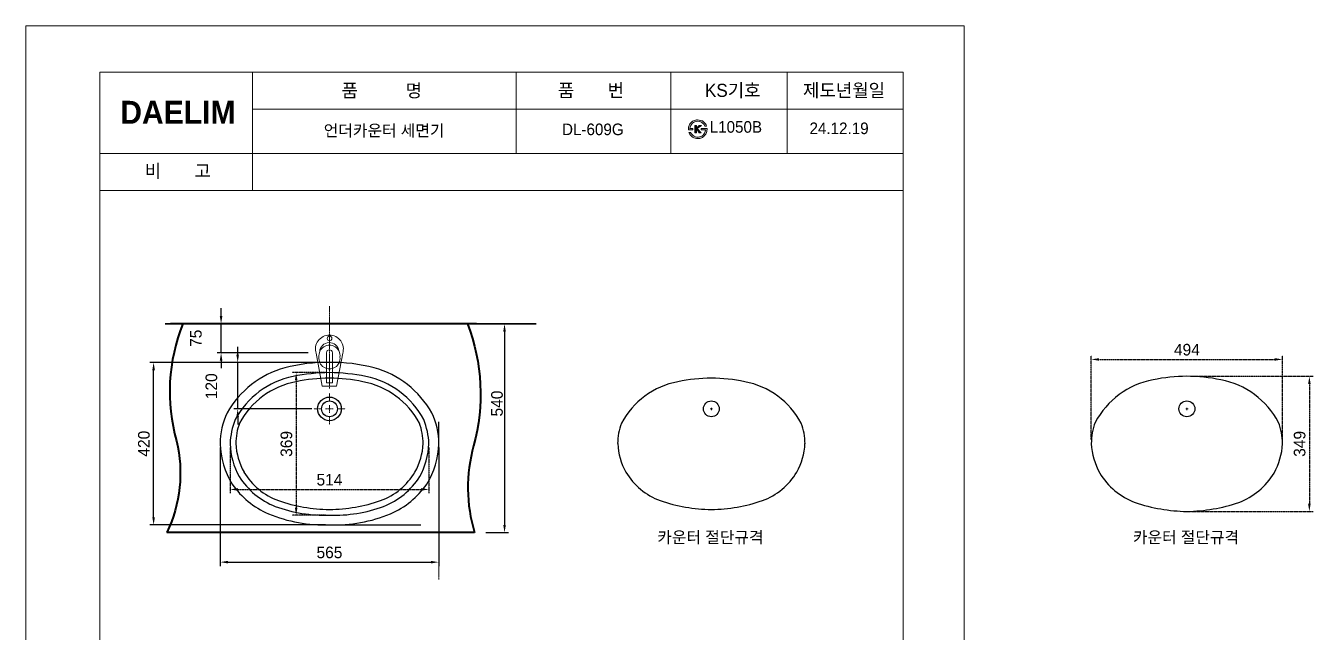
# Model space of a CAD drawing. Header units: millimetres. Extents: x 9033 to 25278, y 315 to 3859.
# Drawn here: x 9033 to 12361, y 2178 to 3746 of the extents above; entities that cross this region are included whole.
import ezdxf

# ---------------------------------------------------------------- set-up
doc = ezdxf.new("R2010")
doc.units = ezdxf.units.MM
doc.header["$LTSCALE"] = 0.1
doc.linetypes.add('AM_ISO02W050x2', pattern=[3.75, 3, -0.75])
doc.linetypes.add('CENTER', pattern=[50.8, 31.75, -6.35, 6.35, -6.35])
for name, color, linetype, lineweight in [('AM_6', 2, 'Continuous', 30), ('CEN', 1, 'CENTER', 5), ('DIM', 3, 'Continuous', 15), ('OUTLINE', 11, 'Continuous', 40), ('Y', 235, 'Continuous', 35), ('YA', 160, 'Continuous', 15)]:
    doc.layers.add(name, color=color, linetype=linetype, lineweight=lineweight)
doc.layers.add('LINE', color=7, linetype='Continuous')
doc.styles.add('h', font='', dxfattribs={"height": 30})
doc.styles.add('STYLE2', font='dutch.ttf', dxfattribs={"height": 25})
doc.styles.add('스타일1', font='txt.shx', dxfattribs={"bigfont": 'ghs.shx'})
doc.styles.get('h').set_extended_font_data('Haansoft Batang')
doc.dimstyles.new('AM_ISO$0', dxfattribs={"dimscale": 10, "dimtxt": 3.5, "dimasz": 2, "dimexe": 1, "dimexo": 1, "dimgap": 1, "dimtad": 1, "dimdec": 0, "dimdsep": 46, "dimtxsty": 'h', "dimcen": 0.5, "dimclrd": 256, "dimclre": 256, "dimclrt": 2, "dimadec": 0, "dimazin": 2, "dimtp": 0.1, "dimtm": 0.1, "dimtfac": 0.71, "dimtdec": 0, "dimtmove": 0, "dimatfit": 3, "dimfxl": 0, "dimlwd": -1, "dimlwe": -1, "dimarcsym": 0})
doc.dimstyles.new('SERIM', dxfattribs={"dimscale": 10, "dimtxt": 3, "dimasz": 2, "dimexe": 1, "dimexo": 1.5, "dimgap": 1, "dimtad": 1, "dimtoh": 1, "dimdec": 0, "dimdsep": 46, "dimtxsty": 'h', "dimcen": -0.3, "dimclrt": 2, "dimadec": 0, "dimazin": 0, "dimtfac": 1, "dimtdec": 0, "dimtmove": 1, "dimatfit": 3, "dimfxl": 0, "dimtolj": 1, "dimtzin": 0, "dimarcsym": 0})

# ---------------------------------------------------------------- blocks, each defined once
blk = doc.blocks.new('*D12')
at = {"layer": 'Defpoints', "color": 0}
for p in [(10238.6, 2975.1), (10207.7, 2435.1), (10270.6, 2435.1)]:
    blk.add_point(p, dxfattribs=at)
at = {"layer": 'DIM', "color": 0, "lineweight": -2}
for p, q in [((10270.6, 2955.1), (10270.6, 2455.1)), ((10222.7, 2435.1), (10280.6, 2435.1))]:
    blk.add_line(p, q, dxfattribs=at)
at = {"layer": 'DIM', "color": 0}
for points in [[(10267.3, 2955.1), (10274, 2955.1), (10270.6, 2975.1)], [(10267.3, 2455.1), (10274, 2455.1), (10270.6, 2435.1)]]:
    blk.add_solid(points, dxfattribs=at)
at = {"layer": 'DIM', "color": 0, "insert": (10251.2, 2768.9), "char_height": 30, "attachment_point": 5, "rotation": 90, "style": 'h'}
blk.add_mtext('\\A1;540', dxfattribs=at)
blk = doc.blocks.new('*D14')
at = {"layer": 'Defpoints', "color": 0}
for p in [(9538.1, 2975.1), (9818.2, 2975.1), (9778.2, 2900.1)]:
    blk.add_point(p, dxfattribs=at)
at = {"layer": 'DIM', "color": 0, "lineweight": -2}
for p, q in [((9538.1, 2995.1), (9538.1, 3015.1)), ((9538.1, 2900.1), (9538.1, 2975.1)), ((9763.2, 2900.1), (9528.1, 2900.1)), ((9538.1, 2880.1), (9538.1, 2860.1))]:
    blk.add_line(p, q, dxfattribs=at)
at = {"layer": 'DIM', "color": 0}
for points in [[(9534.8, 2995.1), (9541.5, 2995.1), (9538.1, 2975.1)], [(9534.8, 2880.1), (9541.5, 2880.1), (9538.1, 2900.1)]]:
    blk.add_solid(points, dxfattribs=at)
at = {"layer": 'DIM', "color": 0, "insert": (9473.1, 2937.6), "char_height": 30, "attachment_point": 5, "rotation": 90, "style": 'h'}
blk.add_mtext('\\A1;75', dxfattribs=at)
blk = doc.blocks.new('*D15')
at = {"layer": 'Defpoints', "color": 0}
for p in [(9581, 2875.1), (9729.4, 2875.1), (9787.7, 2755.1)]:
    blk.add_point(p, dxfattribs=at)
at = {"layer": 'DIM', "color": 0, "lineweight": -2}
for p, q in [((9581, 2895.1), (9581, 2915.1)), ((9714.4, 2875.1), (9571, 2875.1)), ((9581, 2755.1), (9581, 2875.1)), ((9772.7, 2755.1), (9571, 2755.1)), ((9581, 2735.1), (9581, 2715.1))]:
    blk.add_line(p, q, dxfattribs=at)
at = {"layer": 'DIM', "color": 0}
for points in [[(9577.6, 2895.1), (9584.3, 2895.1), (9581, 2875.1)], [(9577.6, 2735.1), (9584.3, 2735.1), (9581, 2755.1)]]:
    blk.add_solid(points, dxfattribs=at)
at = {"layer": 'DIM', "color": 0, "insert": (9513.1, 2813.6), "char_height": 30, "attachment_point": 5, "rotation": 90, "style": 'h'}
blk.add_mtext('\\A1;120', dxfattribs=at)
blk = doc.blocks.new('*D18')
for p, q in [((9808.2, 2875.1), (9353.7, 2875.1)), ((9363.7, 2475.1), (9363.7, 2855.1)), ((9808.2, 2455.1), (9353.7, 2455.1))]:
    blk.add_line(p, q)
for points in [[(9360.4, 2855.1), (9367.1, 2855.1), (9363.7, 2875.1)], [(9360.4, 2475.1), (9367.1, 2475.1), (9363.7, 2455.1)]]:
    blk.add_solid(points)
at = {"layer": 'Defpoints', "color": 0}
for p in [(9363.7, 2875.1), (9818.2, 2875.1), (9818.2, 2455.1)]:
    blk.add_point(p, dxfattribs=at)
at = {"color": 2, "insert": (9338.7, 2665.1), "char_height": 30, "attachment_point": 5, "rotation": 90, "style": 'h'}
blk.add_mtext('{\\C7;420}', dxfattribs=at)
blk = doc.blocks.new('*D19')
for p, q in [((9535.7, 2655.2), (9535.7, 2348.8)), ((10100.7, 2655.2), (10100.7, 2348.8)), ((9555.7, 2358.8), (10080.7, 2358.8))]:
    blk.add_line(p, q)
for points in [[(9555.7, 2362.1), (9555.7, 2355.5), (9535.7, 2358.8)], [(10080.7, 2362.1), (10080.7, 2355.5), (10100.7, 2358.8)]]:
    blk.add_solid(points)
at = {"layer": 'Defpoints', "color": 0}
for p in [(9535.7, 2665.2), (10100.7, 2665.2), (10100.7, 2358.8)]:
    blk.add_point(p, dxfattribs=at)
at = {"color": 2, "insert": (9818.2, 2383.8), "char_height": 30, "attachment_point": 5, "style": 'h'}
blk.add_mtext('{\\C0;565}', dxfattribs=at)
blk = doc.blocks.new('*D26')
at = {"linetype": 'AM_ISO02W050x2'}
for p, q in [((9561.4, 2655.1), (9561.4, 2536.8)), ((10075.1, 2655.1), (10075.1, 2536.8)), ((9581.4, 2546.8), (10055.1, 2546.8))]:
    blk.add_line(p, q, dxfattribs=at)
for points in [[(9581.4, 2550.2), (9581.4, 2543.5), (9561.4, 2546.8)], [(10055.1, 2550.2), (10055.1, 2543.5), (10075.1, 2546.8)]]:
    blk.add_solid(points, dxfattribs=at)
at = {"layer": 'Defpoints', "color": 0, "linetype": 'AM_ISO02W050x2'}
for p in [(9561.4, 2665.1), (10075.1, 2665.1), (10075.1, 2546.8)]:
    blk.add_point(p, dxfattribs=at)
at = {"color": 2, "linetype": 'AM_ISO02W050x2', "insert": (9818.2, 2571.8), "char_height": 30, "attachment_point": 5, "style": 'h'}
blk.add_mtext('514', dxfattribs=at)
blk = doc.blocks.new('*D27')
at = {"linetype": 'AM_ISO02W050x2'}
for p, q in [((9808.2, 2848.8), (9722.1, 2848.8)), ((9732.1, 2828.8), (9732.1, 2500.1)), ((9808.2, 2480.1), (9722.1, 2480.1))]:
    blk.add_line(p, q, dxfattribs=at)
for points in [[(9728.8, 2828.8), (9735.5, 2828.8), (9732.1, 2848.8)], [(9728.8, 2500.1), (9735.5, 2500.1), (9732.1, 2480.1)]]:
    blk.add_solid(points, dxfattribs=at)
at = {"layer": 'Defpoints', "color": 0, "linetype": 'AM_ISO02W050x2'}
for p in [(9818.2, 2848.8), (9732.1, 2480.1), (9818.2, 2480.1)]:
    blk.add_point(p, dxfattribs=at)
at = {"color": 2, "linetype": 'AM_ISO02W050x2', "insert": (9707.1, 2664.5), "char_height": 30, "attachment_point": 5, "rotation": 90, "style": 'h'}
blk.add_mtext('369', dxfattribs=at)
blk = doc.blocks.new('*D129')
at = {"linetype": 'AM_ISO02W050x2'}
for p, q in [((11787.1, 2675.1), (11787.1, 2893)), ((11807.1, 2883), (12261.2, 2883)), ((12281.2, 2675.1), (12281.2, 2893))]:
    blk.add_line(p, q, dxfattribs=at)
for points in [[(11807.1, 2886.3), (11807.1, 2879.6), (11787.1, 2883)], [(12261.2, 2886.3), (12261.2, 2879.6), (12281.2, 2883)]]:
    blk.add_solid(points, dxfattribs=at)
at = {"layer": 'Defpoints', "color": 0, "linetype": 'AM_ISO02W050x2'}
for p in [(12281.2, 2883), (11787.1, 2665.1), (12281.2, 2665.1)]:
    blk.add_point(p, dxfattribs=at)
at = {"color": 2, "linetype": 'AM_ISO02W050x2', "insert": (12034.1, 2908), "char_height": 30, "attachment_point": 5, "style": 'h'}
blk.add_mtext('{\\C7;494}', dxfattribs=at)
blk = doc.blocks.new('*D130')
at = {"linetype": 'AM_ISO02W050x2'}
for p, q in [((12043.8, 2839.3), (12360.6, 2839.3)), ((12350.6, 2819.3), (12350.6, 2509.9)), ((12044.1, 2489.9), (12360.6, 2489.9))]:
    blk.add_line(p, q, dxfattribs=at)
for points in [[(12347.3, 2819.3), (12354, 2819.3), (12350.6, 2839.3)], [(12347.3, 2509.9), (12354, 2509.9), (12350.6, 2489.9)]]:
    blk.add_solid(points, dxfattribs=at)
at = {"layer": 'Defpoints', "color": 0, "linetype": 'AM_ISO02W050x2'}
for p in [(12033.8, 2839.3), (12034.1, 2489.9), (12350.6, 2489.9)]:
    blk.add_point(p, dxfattribs=at)
at = {"color": 2, "linetype": 'AM_ISO02W050x2', "insert": (12325.6, 2664.6), "char_height": 30, "attachment_point": 5, "rotation": 90, "style": 'h'}
blk.add_mtext('{\\C7;349}', dxfattribs=at)

msp = doc.modelspace()

# ---------------------------------------------------------------- hatches: boundary and pattern name
at = {"layer": 'DIM'}
h = msp.add_hatch(color=0, dxfattribs=at)
h.dxf.hatch_style = 1
edge = h.paths.add_edge_path()
edge.add_spline(control_points=[(10756.1, 3493.6), (10759.8, 3496.9), (10764.4, 3498.6), (10770, 3498.6)], knot_values=[9, 9, 9, 9, 10, 10, 10, 10], degree=3, periodic=0)
edge.add_spline(control_points=[(10770, 3498.6), (10774.7, 3498.6), (10778.9, 3497.1), (10782.6, 3494.2)], knot_values=[8, 8, 8, 8, 9, 9, 9, 9], degree=3, periodic=0)
edge.add_spline(control_points=[(10782.6, 3494.2), (10785.5, 3491.9), (10787.4, 3489.3), (10788.4, 3486.4)], knot_values=[7, 7, 7, 7, 8, 8, 8, 8], degree=3, periodic=0)
edge.add_spline(control_points=[(10788.4, 3486.4), (10788.4, 3486.4), (10793, 3486.4), (10793, 3486.4)], knot_values=[6.00001, 6.00001, 6.00001, 6.00001, 7, 7, 7, 7], degree=3, periodic=0)
edge.add_spline(control_points=[(10793, 3486.4), (10791.2, 3490.9), (10788.6, 3494.5), (10785.2, 3497.2)], knot_values=[5, 5, 5, 5, 6, 6, 6, 6], degree=3, periodic=0)
edge.add_spline(control_points=[(10785.2, 3497.2), (10781, 3500.6), (10775.8, 3502.3), (10769.6, 3502.3)], knot_values=[4, 4, 4, 4, 5, 5, 5, 5], degree=3, periodic=0)
edge.add_spline(control_points=[(10769.6, 3502.3), (10765.6, 3502.3), (10762, 3501.5), (10758.8, 3500)], knot_values=[3, 3, 3, 3, 4, 4, 4, 4], degree=3, periodic=0)
edge.add_spline(control_points=[(10758.8, 3500), (10755.9, 3498.6), (10753.4, 3496.7), (10751.3, 3494.1)], knot_values=[2, 2, 2, 2, 3, 3, 3, 3], degree=3, periodic=0)
edge.add_spline(control_points=[(10751.3, 3494.1), (10749.3, 3491.7), (10747.8, 3489), (10746.9, 3485.9)], knot_values=[1, 1, 1, 1, 2, 2, 2, 2], degree=3, periodic=0)
edge.add_spline(control_points=[(10746.9, 3485.9), (10746, 3482.8), (10745.6, 3479.6), (10745.8, 3476.3)], knot_values=[0, 0, 0, 0, 1, 1, 1, 1], degree=3, periodic=0)
edge.add_spline(control_points=[(10745.8, 3476.3), (10745.8, 3476.3), (10745.8, 3476.3), (10745.8, 3476.3), (10745.8, 3476.3), (10757.7, 3476.3), (10757.7, 3476.3), (10757.7, 3476.3), (10757.7, 3479.8), (10757.7, 3479.8), (10757.7, 3479.8), (10749.9, 3479.8), (10749.9, 3479.8), (10750.2, 3485.5), (10752.3, 3490.1), (10756.1, 3493.6)], knot_values=[10, 10, 10, 10, 10.99996, 10.99996, 10.99996, 11.99996, 11.99996, 11.99996, 12.99996, 12.99996, 12.99996, 13.99996, 13.99996, 13.99996, 14.99996, 14.99996, 14.99996, 14.99996], degree=3, periodic=0)
h = msp.add_hatch(color=0, dxfattribs=at)
h.dxf.hatch_style = 1
edge = h.paths.add_edge_path()
edge.add_spline(control_points=[(10771, 3457.9), (10765.9, 3457.6), (10761.6, 3458.9), (10758, 3461.7)], knot_values=[8, 8, 8, 8, 9, 9, 9, 9], degree=3, periodic=0)
edge.add_spline(control_points=[(10758, 3461.7), (10755.5, 3463.7), (10753.4, 3466.4), (10751.6, 3469.8)], knot_values=[7, 7, 7, 7, 8, 8, 8, 8], degree=3, periodic=0)
edge.add_spline(control_points=[(10751.6, 3469.8), (10751.6, 3469.8), (10747.2, 3469.8), (10747.2, 3469.8)], knot_values=[6.00001, 6.00001, 6.00001, 6.00001, 7, 7, 7, 7], degree=3, periodic=0)
edge.add_spline(control_points=[(10747.2, 3469.8), (10749.3, 3464.6), (10752.5, 3460.6), (10756.8, 3457.8)], knot_values=[5, 5, 5, 5, 6, 6, 6, 6], degree=3, periodic=0)
edge.add_spline(control_points=[(10756.8, 3457.8), (10760.9, 3455.2), (10765.6, 3453.9), (10770.9, 3454)], knot_values=[4, 4, 4, 4, 5, 5, 5, 5], degree=3, periodic=0)
edge.add_spline(control_points=[(10770.9, 3454), (10774.3, 3454), (10777.4, 3454.7), (10780.3, 3456)], knot_values=[3, 3, 3, 3, 4, 4, 4, 4], degree=3, periodic=0)
edge.add_spline(control_points=[(10780.3, 3456), (10783.2, 3457.3), (10785.7, 3459.1), (10787.8, 3461.5)], knot_values=[2, 2, 2, 2, 3, 3, 3, 3], degree=3, periodic=0)
edge.add_spline(control_points=[(10787.8, 3461.5), (10789.9, 3463.9), (10791.5, 3466.6), (10792.6, 3469.7)], knot_values=[1, 1, 1, 1, 2, 2, 2, 2], degree=3, periodic=0)
edge.add_spline(control_points=[(10792.6, 3469.7), (10793.7, 3472.9), (10794.2, 3476.3), (10794.2, 3479.8)], knot_values=[0, 0, 0, 0, 1, 1, 1, 1], degree=3, periodic=0)
edge.add_spline(control_points=[(10794.2, 3479.8), (10794.2, 3479.8), (10794.2, 3479.8), (10794.2, 3479.8), (10794.2, 3479.8), (10778.8, 3479.8), (10778.8, 3479.8), (10778.8, 3479.8), (10778.8, 3476.3), (10778.8, 3476.3), (10778.8, 3476.3), (10790, 3476.3), (10790, 3476.3), (10789.5, 3470.3), (10787.1, 3465.6), (10783, 3462.2)], knot_values=[10, 10, 10, 10, 10.99996, 10.99996, 10.99996, 11.99996, 11.99996, 11.99996, 12.99996, 12.99996, 12.99996, 13.99996, 13.99996, 13.99996, 14.99996, 14.99996, 14.99996, 14.99996], degree=3, periodic=0)
edge.add_spline(control_points=[(10783, 3462.2), (10779.4, 3459.3), (10775.4, 3457.9), (10771, 3457.9)], knot_values=[9, 9, 9, 9, 10, 10, 10, 10], degree=3, periodic=0)
h = msp.add_hatch(color=0, dxfattribs=at)
h.dxf.hatch_style = 1
h.paths.add_polyline_path([(10766.5, 3480.9), (10766.5, 3487.6), (10762.1, 3487.6), (10762.1, 3468.7), (10766.5, 3468.7), (10766.5, 3475.4), (10768.6, 3477.3), (10773.9, 3468.7), (10779, 3468.7), (10768.6, 3480), (10779.5, 3487.4), (10773.7, 3487.4)])

# ---------------------------------------------------------------- linework, layer by layer
for p, q in [((10100.7, 2665.1), (10100.7, 2721.5)), ((9818.2, 2455.1), (10054.5, 2455.1))]:
    msp.add_line(p, q)
for centre, radius, start, end in [((9811.1, 2449.5), 425.7, 89.0453, 104.777), ((9818.2, 2545.1), 330, 84.8737, 90), ((9825.3, 2449.5), 425.7, 75.223, 90.9547), ((9766.5, 2626), 243.6, 105.2218, 150.8079), ((9769.1, 2622.6), 221, 101.779, 151.7108), ((9823.4, 2341.8), 507, 90.5873, 101.3089), ((9813, 2341.8), 507, 78.6911, 89.4127), ((9867.3, 2622.6), 221, 28.2892, 78.221), ((9869.9, 2626), 243.6, 29.1921, 74.7782), ((9715.4, 2666.1), 179.7, 154.0176, 180.3027), ((9921, 2666.1), 179.7, 359.6973, 25.9824), ((9749.1, 2658.2), 187.8, 158.3811, 177.89), ((9887.4, 2658.2), 187.8, 2.11, 21.6189), ((9741.4, 2669.5), 205.7, 181.2281, 211.9489), ((9750.8, 2671.8), 189.6, 182.0379, 208.9372), ((9879.8, 2672.7), 195.4, 331.6584, 357.7599), ((9895, 2669.5), 205.7, 328.0511, 358.7719), ((9960.2, 2670.4), 140.6, 357.8504, 357.8505), ((9684.8, 2665.4), 150.4, 187.4588754050861, 187.4589049574039), ((9750.1, 2684.7), 195.5, 212.3359, 248.4391), ((9884.7, 2687.5), 198.7, 291.7077, 327.244), ((9750.7, 2688.8), 224.1, 214.8899, 246.1957), ((9885.8, 2688.8), 224.1, 293.8043, 325.1101), ((9808.3, 2860.5), 380.5, 250.0152, 271.492), ((9828.1, 2860.5), 380.5, 268.508, 289.9848), ((9806.8, 2841.9), 386.9, 247.7456, 271.6988), ((9829.7, 2841.9), 386.9, 268.3012, 292.2544)]:
    msp.add_arc(centre, radius, start, end)
at = {"color": 1}
for centre, radius, start, end in [((9817.8, 2418.4), 415.9, 89.9487, 101.9436), ((9818.6, 2418.4), 415.9, 78.0564, 90.0513), ((10804.7, 2418.4), 415.9, 89.9487, 101.9436), ((10805.5, 2418.4), 415.9, 78.0564, 90.0513), ((11985.8, 2620.5), 213.3, 100.5836, 152.1712), ((12033.8, 2418.4), 420.9, 89.9487, 101.9436), ((12034.5, 2418.4), 420.9, 78.0564, 90.0513), ((12082.4, 2620.5), 213.3, 27.8288, 79.4164), ((9769.9, 2620.5), 208.3, 100.5836, 152.1712), ((9866.5, 2620.5), 208.3, 27.8288, 79.4164), ((10756.8, 2620.5), 208.3, 100.5836, 152.0855), ((10853.4, 2620.5), 208.3, 27.915, 79.4477), ((9727.3, 2664.9), 151.1, 159.2877, 179.9126), ((9909.2, 2664.9), 151.1, 0.0874, 20.7123), ((10714.1, 2664.9), 151.1, 159.4054, 179.8636), ((10896.1, 2664.9), 151.1, 0.0874, 20.5946), ((11943.2, 2664.9), 156.1, 159.2877, 179.9126), ((12125.1, 2664.9), 156.1, 0.0874, 20.7123), ((9744.6, 2673.8), 168.6, 182.8721, 209.1435), ((9891.9, 2673.8), 168.6, 330.8565, 357.1279), ((10731.5, 2673.8), 168.6, 182.916, 209.1186), ((10878.7, 2673.8), 168.6, 330.8814, 357.1279), ((11960.5, 2673.8), 173.6, 182.8721, 209.1435), ((12107.8, 2673.8), 173.6, 330.8565, 357.1279), ((9746.6, 2680.9), 173.9, 210.8213, 249.6822), ((9889.9, 2680.9), 173.9, 290.3178, 329.1787), ((10733.5, 2680.9), 173.9, 210.8454, 249.6822), ((10876.7, 2680.9), 173.9, 290.3385, 329.1546), ((11962.5, 2680.9), 178.9, 210.8213, 249.6822), ((12105.8, 2680.9), 178.9, 290.3178, 329.1787), ((9824.5, 2922.7), 427.8, 251.126, 269.1699), ((9812, 2922.7), 427.8, 270.8301, 288.874), ((10811.4, 2922.7), 427.8, 251.126, 269.1699), ((10798.8, 2922.7), 427.8, 270.8301, 288.8656), ((12040.4, 2922.7), 432.8, 251.126, 269.1699), ((12027.9, 2922.7), 432.8, 270.8301, 288.874)]:
    msp.add_arc(centre, radius, start, end, dxfattribs=at)
at = {"layer": 'CEN', "color": 0}
for p, q in [((9818.2, 2807.9), (9818.2, 3021.2)), ((9818.2, 2775.1), (9818.2, 2795.6)), ((9818.2, 2745.1), (9818.2, 2765.1)), ((9798.2, 2755.1), (9777.7, 2755.1)), ((9808.2, 2755.1), (9828.2, 2755.1)), ((9818.2, 2735.1), (9818.2, 2714.6)), ((9838.2, 2755.1), (9858.7, 2755.1)), ((10802.1, 2755.1), (10808.1, 2755.1)), ((10808.1, 2755.1), (10802.1, 2755.1)), ((10805.1, 2752.2), (10805.1, 2758.2)), ((10805.1, 2752.2), (10805.1, 2758.2)), ((10805.1, 2752.2), (10805.1, 2758.2)), ((10805.1, 2752.1), (10805.1, 2758.1)), ((10805.1, 2752.1), (10805.1, 2758.1)), ((12031.1, 2755.1), (12037.1, 2755.1)), ((12037.1, 2755.1), (12031.1, 2755.1)), ((12034.1, 2752.2), (12034.1, 2758.2)), ((12034.1, 2752.2), (12034.1, 2758.2)), ((12034.1, 2752.2), (12034.1, 2758.2)), ((12034.1, 2752.1), (12034.1, 2758.1)), ((12034.1, 2752.1), (12034.1, 2758.1)), ((10100.7, 2314.1), (10100.7, 2665.2))]:
    msp.add_line(p, q, dxfattribs=at)
at = {"layer": 'LINE', "color": 0}
for centre, radius in [((9818.2, 2755.1), 30.5), ((9818.2, 2755.1), 20.5), ((10805.1, 2755.1), 20.5), ((12034.1, 2755.1), 20.5)]:
    msp.add_circle(centre, radius, dxfattribs=at)
at = {"layer": 'OUTLINE', "color": 0}
for p, q in [((10197.8, 2975.1), (9407.6, 2975.1)), ((10193.1, 2435.1), (9397.8, 2435.1))]:
    msp.add_line(p, q, dxfattribs=at)
for points in [[(9439.6, 2975.1, 0.166928), (9423, 2672.3, -0.171317), (9397.8, 2435.1, -0.171317)], [(10175.2, 2975.1, -0.158188), (10190.7, 2659.6, 0.141137), (10193.1, 2435.1, 0.141137)]]:
    msp.add_lwpolyline(points, format="xyb", dxfattribs=at)
at = {"layer": 'Y', "color": 0}
msp.add_line((9393.8, 2975.1), (10352.1, 2975.1), dxfattribs=at)
at = {"layer": 'YA', "color": 7}
for p, q in [((11300.7, 3625.8), (9224.7, 3625.8)), ((9224.7, 2555.6), (9224.7, 3625.8)), ((9619.1, 3319.8), (9619.1, 3625.8)), ((10300.7, 3415.5), (10300.7, 3625.5)), ((10700.7, 3415.5), (10700.7, 3625.5)), ((10700.7, 3415.5), (10700.7, 3625.5)), ((11000.7, 3415.5), (11000.7, 3625.5)), ((11000.7, 3415.5), (11000.7, 3625.5)), ((11300.7, 3625.8), (11300.7, 445.8)), ((11300.7, 3529.8), (9619.1, 3529.8)), ((11300.7, 3415.8), (9224.7, 3415.8)), ((11300.7, 3319.8), (9224.7, 3319.8)), ((11300.7, 3319.8), (9224.7, 3319.8)), ((9224.7, 445.8), (9224.7, 2555.6))]:
    msp.add_line(p, q, dxfattribs=at)
at = {"layer": 'YA', "color": 0}
msp.add_lwpolyline([(9033.3, 315.3), (11458.8, 315.3), (11458.8, 3745.7), (9033.3, 3745.7)], close=True, dxfattribs=at)
at = {"layer": 'YA', "color": 7}
msp.add_lwpolyline([(10766.5, 3480.9), (10773.7, 3487.4), (10779.5, 3487.4), (10768.6, 3480), (10779, 3468.7), (10773.9, 3468.7), (10768.6, 3477.3), (10766.5, 3475.4), (10766.5, 3468.7), (10762.1, 3468.7), (10762.1, 3487.6), (10766.5, 3487.6), (10766.5, 3480.9)], close=True, dxfattribs=at)
at = {"layer": 'YA', "color": 0}
for points in [[(9818.1, 2813.6), (9799.7, 2813.6), (9783.7, 2898.9)], [(9818.1, 2813.6), (9836.5, 2813.6), (9852.4, 2898.9)]]:
    msp.add_lwpolyline(points, dxfattribs=at)
for points in [[(9845.4, 2889.1, 1.128152), (9791.1, 2889.1, 1.128152), (9845.4, 2889.1)], [(9810.4, 2822.4), (9810.4, 2900.1, -1), (9826, 2900.1), (9826, 2822.4), (9810.4, 2822.4)]]:
    msp.add_lwpolyline(points, format="xyb", dxfattribs=at)
msp.add_circle((9818.5, 2937.4), 6, dxfattribs=at)
for centre, radius, start, end in [((9818.1, 2909.9), 36.1, 90.0271, 197.8129), ((9818, 2909.9), 36.1, 342.1871, 89.9729), ((9817.9, 2901.4), 25, 7.3344, 176.7063)]:
    msp.add_arc(centre, radius, start, end, dxfattribs=at)
at = {"layer": 'YA', "color": 7}
for points in [[(10745.8, 3476.3), (10745.6, 3479.6), (10746, 3482.8), (10746.9, 3485.9), (10747.8, 3489), (10749.3, 3491.7), (10751.3, 3494.1), (10753.4, 3496.7), (10755.9, 3498.6), (10758.8, 3500), (10762, 3501.5), (10765.6, 3502.3), (10769.6, 3502.3), (10775.8, 3502.3), (10781, 3500.6), (10785.2, 3497.2), (10788.6, 3494.5), (10791.2, 3490.9), (10793, 3486.4), (10793, 3486.4), (10788.4, 3486.4), (10788.4, 3486.4), (10787.4, 3489.3), (10785.5, 3491.9), (10782.6, 3494.2), (10778.9, 3497.1), (10774.7, 3498.6), (10770, 3498.6), (10764.4, 3498.6), (10759.8, 3496.9), (10756.1, 3493.6), (10752.3, 3490.1), (10750.2, 3485.5), (10749.9, 3479.8), (10749.9, 3479.8), (10757.7, 3479.8), (10757.7, 3479.8), (10757.7, 3479.8), (10757.7, 3476.3), (10757.7, 3476.3), (10757.7, 3476.3), (10745.8, 3476.3), (10745.8, 3476.3), (10745.8, 3476.3), (10745.8, 3476.3), (10745.8, 3476.3)], [(10794.2, 3479.8), (10794.2, 3476.3), (10793.7, 3472.9), (10792.6, 3469.7), (10791.5, 3466.6), (10789.9, 3463.9), (10787.8, 3461.5), (10785.7, 3459.1), (10783.2, 3457.3), (10780.3, 3456), (10777.4, 3454.7), (10774.3, 3454), (10770.9, 3454), (10765.6, 3453.9), (10760.9, 3455.2), (10756.8, 3457.8), (10752.5, 3460.6), (10749.3, 3464.6), (10747.2, 3469.8), (10747.2, 3469.8), (10751.6, 3469.8), (10751.6, 3469.8), (10753.4, 3466.4), (10755.5, 3463.7), (10758, 3461.7), (10761.6, 3458.9), (10765.9, 3457.6), (10771, 3457.9), (10775.4, 3457.9), (10779.4, 3459.3), (10783, 3462.2), (10787.1, 3465.6), (10789.5, 3470.3), (10790, 3476.3), (10790, 3476.3), (10778.8, 3476.3), (10778.8, 3476.3), (10778.8, 3476.3), (10778.8, 3479.8), (10778.8, 3479.8), (10778.8, 3479.8), (10794.2, 3479.8), (10794.2, 3479.8), (10794.2, 3479.8), (10794.2, 3479.8), (10794.2, 3479.8)]]:
    msp.add_open_spline(points, degree=3, knots=[0, 0, 0, 0, 1, 1, 1, 2, 2, 2, 3, 3, 3, 4, 4, 4, 5, 5, 5, 6, 6, 6, 7, 7, 7, 8, 8, 8, 9, 9, 9, 10, 10, 10, 11, 11, 11, 12, 12, 12, 13, 13, 13, 14, 14, 14, 15, 15, 15, 15], dxfattribs=at)

# ---------------------------------------------------------------- texts
at = {"layer": 'AM_6', "color": 0, "char_height": 30, "width": 500.182, "attachment_point": 1, "style": 'STYLE2'}
for s, insert in [('{\\fGulim|b0|i0|c129|p49;언더카운터 세면기}', (9803.4, 3489.8)), ('{\\fGulim|b0|i0|c129|p49;DL-609G}', (10419.2, 3492.8)), ('{\\fGulim|b0|i0|c129|p49;카운터 절단규격}', (10665.5, 2438.2)), ('{\\fGulim|b0|i0|c129|p49;카운터 절단규격}', (11894.6, 2438.2))]:
    msp.add_mtext(s, dxfattribs=dict(at, insert=insert))
at = {"layer": 'DIM', "color": 0, "char_height": 33.819, "attachment_point": 1, "style": '스타일1'}
for s, insert in [('{\\fGulim|b0|i0|c129|p50;품          명}', (9849.5, 3595.1)), ('{\\fGulim|b0|i0|c129|p50;품       번}', (10408.5, 3595.6)), ('{\\fGulim|b0|i0|c129|p50;KS기호}', (10788.4, 3595.6)), ('{\\fGulim|b0|i0|c129|p50;제도년월일}', (11041.9, 3595.6)), ('{\\fGulim|b0|i0|c129|p50;비       고}', (9340.7, 3387.3))]:
    msp.add_mtext(s, dxfattribs=dict(at, insert=insert))
for s, insert, width in [('{\\fGulim|b0|i0|c129|p50;   \\H0.88708x;L1050B}', (10764, 3499.1), 702.697), ('{\\fGulim|b0|i0|c129|p50; \\H0.79087x; \\H1.12165x;24.12.19}', (11036.8, 3495.5), 270.186)]:
    msp.add_mtext(s, dxfattribs=dict(at, insert=insert, width=width))
at = {"layer": 'YA', "color": 7, "insert": (9277.5, 3551.6), "char_height": 59.437, "width": 290.871, "attachment_point": 1, "style": 'h'}
msp.add_mtext('{\\fHYGraphic-Medium|b1|i0|c129|p18;DAELIM}', dxfattribs=at)

# ---------------------------------------------------------------- dimensions: what is measured, and where the dimension line sits
at = {"linetype": 'AM_ISO02W050x2'}
dim = msp.add_linear_dim(base=(12281.2, 2883), p1=(11787.1, 2665.1), p2=(12281.2, 2665.1), text='{\\C7;<>}', dimstyle='AM_ISO$0', dxfattribs=at)
dim.commit()
dim.dimension.update_dxf_attribs({"geometry": '*D129', "text_midpoint": (12034.1, 2908)})
dim = msp.add_linear_dim(base=(9363.7, 2875.1), p1=(9818.2, 2455.1), p2=(9818.2, 2875.1), angle=90, text='{\\C7;<>}', dimstyle='AM_ISO$0', override={"dimtxsty": 'h'})
dim.commit()
dim.dimension.update_dxf_attribs({"geometry": '*D18', "text_midpoint": (9338.7, 2665.1)})
dim = msp.add_linear_dim(base=(9732.1, 2480.1), p1=(9818.2, 2848.8), p2=(9818.2, 2480.1), angle=90, dimstyle='AM_ISO$0', dxfattribs=at)
dim.commit()
dim.dimension.update_dxf_attribs({"geometry": '*D27', "text_midpoint": (9707.1, 2664.5)})
dim = msp.add_linear_dim(base=(12350.6, 2489.9), p1=(12033.8, 2839.3), p2=(12034.1, 2489.9), angle=90, text='{\\C7;<>}', dimstyle='AM_ISO$0', dxfattribs=at)
dim.commit()
dim.dimension.update_dxf_attribs({"geometry": '*D130', "text_midpoint": (12325.6, 2664.6)})
dim = msp.add_linear_dim(base=(10100.7, 2358.8), p1=(9535.7, 2665.2), p2=(10100.7, 2665.2), text='{\\C0;<>}', dimstyle='AM_ISO$0', override={"dimtxsty": 'h'})
dim.commit()
dim.dimension.update_dxf_attribs({"geometry": '*D19', "text_midpoint": (9818.2, 2383.8)})
dim = msp.add_linear_dim(base=(10075.1, 2546.8), p1=(9561.4, 2665.1), p2=(10075.1, 2665.1), dimstyle='AM_ISO$0', dxfattribs=at)
dim.commit()
dim.dimension.update_dxf_attribs({"geometry": '*D26', "text_midpoint": (9818.2, 2571.8)})
at = {"layer": 'DIM', "color": 0}
for base, p1, p2, override, picture, middle in [((9538.1, 2975.1), (9778.2, 2900.1), (9818.2, 2975.1), {"dimtxt": 5, "dimgap": 5, "dimtad": 2, "dimtoh": 0, "dimtxsty": 'h', "dimse2": 1, "dimclrt": 0}, '*D14', (9538.1, 2937.6)), ((10270.6, 2435.1), (10238.6, 2975.1), (10207.7, 2435.1), {"dimtxt": 5, "dimgap": 5, "dimtxsty": 'h', "dimse1": 1, "dimclrt": 0}, '*D12', (10316.2, 2768.9)), ((9581, 2875.1), (9787.7, 2755.1), (9729.4, 2875.1), {"dimtxt": 5, "dimgap": 5, "dimtxsty": 'h', "dimclrt": 0}, '*D15', (9578.1, 2813.6))]:
    dim = msp.add_linear_dim(base=base, p1=p1, p2=p2, angle=90, dimstyle='SERIM', override=override, dxfattribs=at)
    dim.commit()
    dim.dimension.update_dxf_attribs({"geometry": picture, "text_midpoint": middle, "dimtype": 160})

doc.saveas('drawing.dxf')
